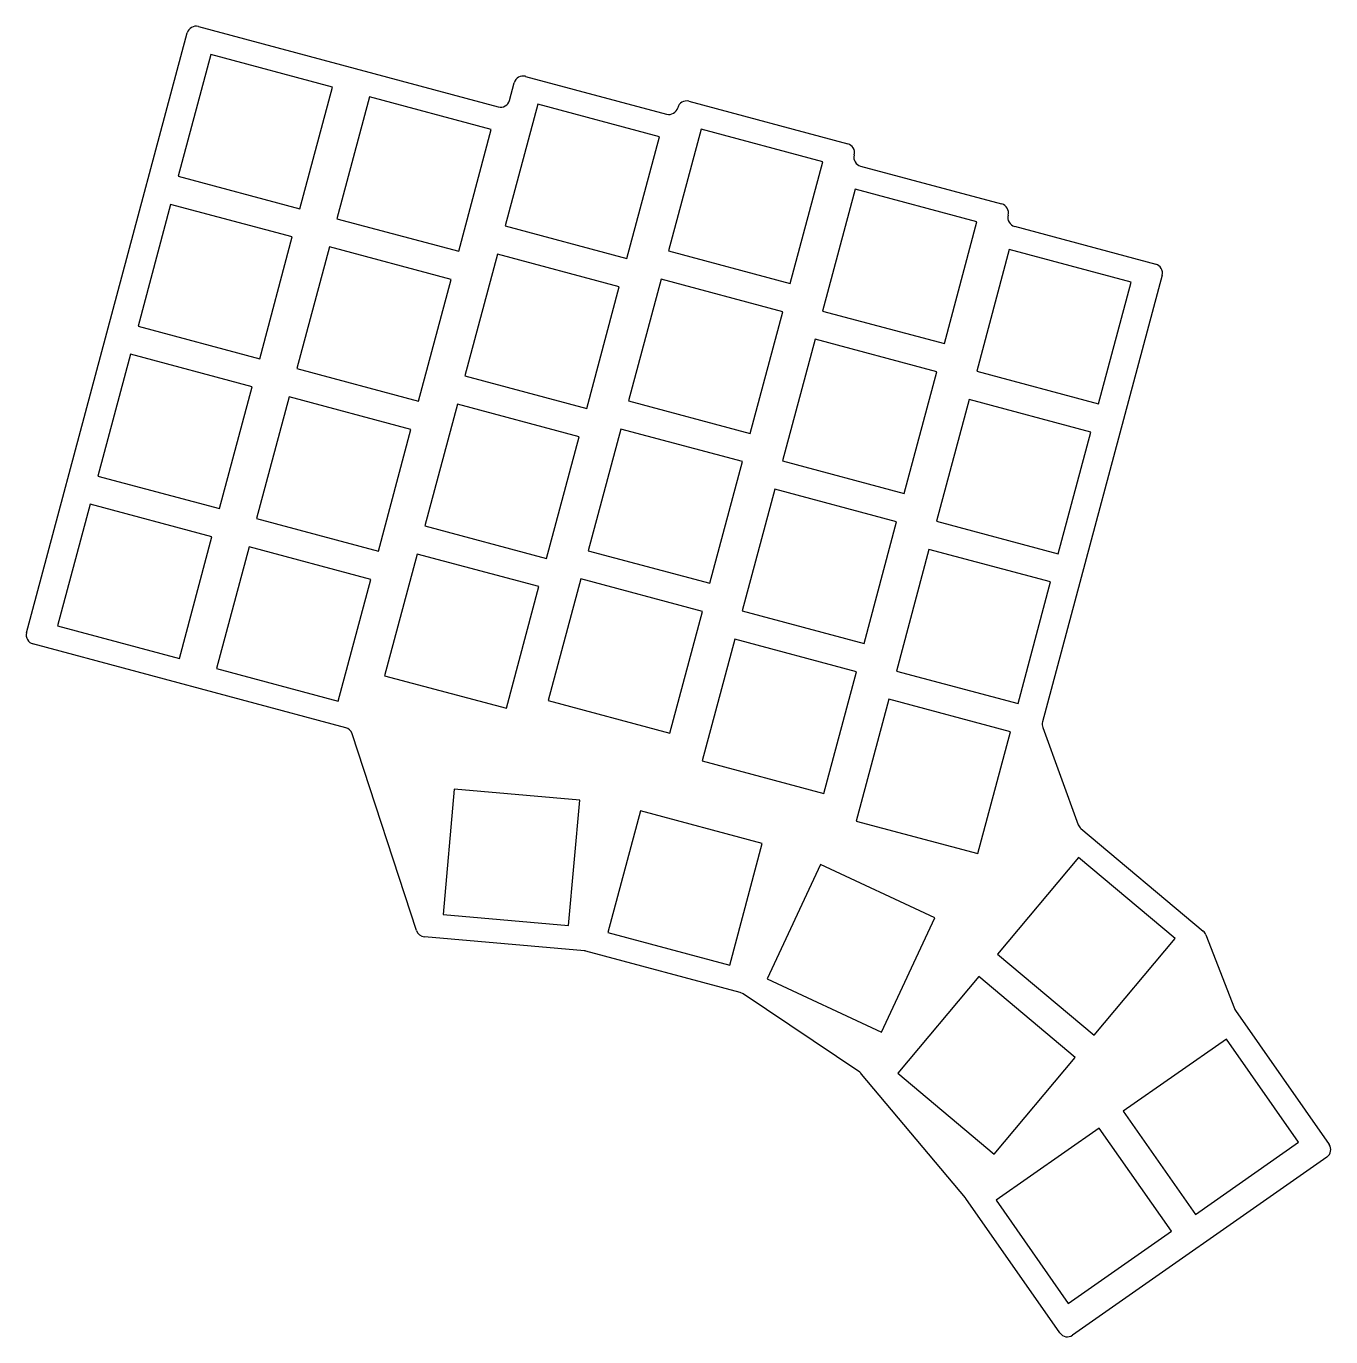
# Model space of a CAD drawing. Header units: millimetres. Extents: x -12 to 131, y -83 to 61.
import ezdxf

# ---------------------------------------------------------------- set-up
doc = ezdxf.new("R2010")
doc.units = ezdxf.units.MM

msp = doc.modelspace()

# ---------------------------------------------------------------- linework, layer by layer
for p, q in [((6.97, 60.77), (39.81, 51.97)), ((-11.86, -5.62), (5.74, 60.06)), ((8.32, 57.71), (4.75, 44.38)), ((21.65, 54.14), (8.32, 57.71)), ((41.03, 52.68), (41.55, 54.61)), ((42.77, 55.31), (58.23, 51.17)), ((18.08, 40.81), (21.65, 54.14)), ((25.71, 53.05), (22.14, 39.72)), ((39.04, 49.48), (25.71, 53.05)), ((44.13, 52.26), (40.56, 38.93)), ((57.46, 48.69), (44.13, 52.26)), ((59.45, 51.88), (59.45, 51.88)), ((60.68, 52.59), (78.07, 47.93)), ((35.47, 36.15), (39.04, 49.48)), ((62.03, 49.53), (58.46, 36.2)), ((75.36, 45.96), (62.03, 49.53)), ((53.89, 35.36), (57.46, 48.69)), ((71.79, 32.63), (75.36, 45.96)), ((78.78, 46.71), (78.78, 46.69)), ((79.49, 45.48), (94.93, 41.34)), ((4.75, 44.38), (18.08, 40.81)), ((78.9, 42.94), (75.33, 29.61)), ((92.23, 39.37), (78.9, 42.94)), ((3.92, 41.29), (0.35, 27.96)), ((17.25, 37.72), (3.92, 41.29)), ((22.14, 39.72), (35.47, 36.15)), ((40.56, 38.93), (53.89, 35.36)), ((88.66, 26.04), (92.23, 39.37)), ((95.64, 40.11), (95.64, 40.11)), ((96.35, 38.89), (111.8, 34.75)), ((13.68, 24.39), (17.25, 37.72)), ((21.31, 36.63), (17.74, 23.3)), ((34.64, 33.06), (21.31, 36.63)), ((58.46, 36.2), (71.79, 32.63)), ((95.77, 36.35), (92.2, 23.02)), ((109.1, 32.78), (95.77, 36.35)), ((39.73, 35.84), (36.16, 22.51)), ((53.06, 32.27), (39.73, 35.84)), ((31.07, 19.73), (34.64, 33.06)), ((57.63, 33.11), (54.06, 19.78)), ((70.96, 29.54), (57.63, 33.11)), ((112.51, 33.52), (99.4, -15.39)), ((49.49, 18.94), (53.06, 32.27)), ((105.53, 19.45), (109.1, 32.78)), ((67.39, 16.21), (70.96, 29.54)), ((75.33, 29.61), (88.66, 26.04)), ((0.35, 27.96), (13.68, 24.39)), ((74.5, 26.52), (70.93, 13.19)), ((87.83, 22.95), (74.5, 26.52)), ((-0.48, 24.87), (-4.05, 11.54)), ((12.85, 21.3), (-0.48, 24.87)), ((17.74, 23.3), (31.07, 19.73)), ((92.2, 23.02), (105.53, 19.45)), ((36.16, 22.51), (49.49, 18.94)), ((84.26, 9.62), (87.83, 22.95)), ((9.28, 7.97), (12.85, 21.3)), ((16.91, 20.21), (13.34, 6.88)), ((30.24, 16.64), (16.91, 20.21)), ((35.33, 19.42), (31.76, 6.09)), ((48.66, 15.85), (35.33, 19.42)), ((54.06, 19.78), (67.39, 16.21)), ((91.37, 19.93), (87.8, 6.6)), ((104.7, 16.36), (91.37, 19.93)), ((26.67, 3.31), (30.24, 16.64)), ((45.09, 2.52), (48.66, 15.85)), ((53.23, 16.69), (49.66, 3.36)), ((66.56, 13.12), (53.23, 16.69)), ((101.13, 3.03), (104.7, 16.36)), ((62.99, -0.21), (66.56, 13.12)), ((70.93, 13.19), (84.26, 9.62)), ((-4.05, 11.54), (9.28, 7.97)), ((70.1, 10.1), (66.53, -3.23)), ((83.43, 6.53), (70.1, 10.1)), ((-4.88, 8.45), (-8.45, -4.88)), ((8.45, 4.88), (-4.88, 8.45)), ((13.34, 6.88), (26.67, 3.31)), ((31.76, 6.09), (45.09, 2.52)), ((79.86, -6.8), (83.43, 6.53)), ((87.8, 6.6), (101.13, 3.03)), ((4.88, -8.45), (8.45, 4.88)), ((12.51, 3.79), (8.94, -9.54)), ((25.84, 0.22), (12.51, 3.79)), ((30.93, 3), (27.36, -10.33)), ((44.26, -0.57), (30.93, 3)), ((49.66, 3.36), (62.99, -0.21)), ((86.97, 3.51), (83.4, -9.82)), ((100.3, -0.06), (86.97, 3.51)), ((22.27, -13.11), (25.84, 0.22)), ((48.83, 0.27), (45.26, -13.06)), ((62.16, -3.3), (48.83, 0.27)), ((40.69, -13.9), (44.26, -0.57)), ((96.73, -13.39), (100.3, -0.06)), ((58.59, -16.63), (62.16, -3.3)), ((66.53, -3.23), (79.86, -6.8)), ((-8.45, -4.88), (4.88, -8.45)), ((23.1, -16.02), (-11.15, -6.85)), ((65.7, -6.32), (62.13, -19.65)), ((79.03, -9.89), (65.7, -6.32)), ((8.94, -9.54), (22.27, -13.11)), ((75.46, -23.22), (79.03, -9.89)), ((83.4, -9.82), (96.73, -13.39)), ((27.36, -10.33), (40.69, -13.9)), ((82.57, -12.91), (79, -26.24)), ((95.9, -16.48), (82.57, -12.91)), ((45.26, -13.06), (58.59, -16.63)), ((30.84, -38.24), (23.79, -16.68)), ((92.33, -29.81), (95.9, -16.48)), ((99.43, -15.99), (103.32, -26.65)), ((62.13, -19.65), (75.46, -23.22)), ((34.97, -22.75), (33.77, -36.49)), ((48.72, -23.95), (34.97, -22.75)), ((47.51, -37.7), (48.72, -23.95)), ((55.39, -25.13), (51.82, -38.46)), ((68.72, -28.7), (55.39, -25.13)), ((79, -26.24), (92.33, -29.81)), ((103.62, -27.07), (117.01, -38.31)), ((65.15, -42.03), (68.72, -28.7)), ((75.09, -31.02), (69.26, -43.52)), ((87.6, -36.85), (75.09, -31.02)), ((103.35, -30.24), (94.48, -40.81)), ((113.93, -39.11), (103.35, -30.24)), ((33.77, -36.49), (47.51, -37.7)), ((81.77, -49.36), (87.6, -36.85)), ((51.82, -38.46), (65.15, -42.03)), ((117.3, -38.71), (120.43, -46.79)), ((49.23, -40.47), (31.71, -38.92)), ((105.05, -49.69), (113.93, -39.11)), ((66.31, -45.03), (49.4, -40.5)), ((94.48, -40.81), (105.05, -49.69)), ((69.26, -43.52), (81.77, -49.36)), ((92.43, -43.27), (83.56, -53.84)), ((103, -52.14), (92.43, -43.27)), ((66.62, -45.16), (66.31, -45.03)), ((79.39, -53.76), (66.62, -45.16)), ((120.54, -47.01), (130.8, -61.65)), ((119.55, -50.12), (108.24, -58.03)), ((127.46, -61.42), (119.55, -50.12)), ((94.13, -62.71), (103, -52.14)), ((90.96, -67.52), (79.6, -53.95)), ((83.56, -53.84), (94.13, -62.71)), ((108.24, -58.03), (116.16, -69.34)), ((105.62, -59.87), (94.32, -67.78)), ((113.54, -71.17), (105.62, -59.87)), ((116.16, -69.34), (127.46, -61.42)), ((130.55, -63.04), (102.7, -82.55)), ((101.31, -82.3), (91.01, -67.59)), ((94.32, -67.78), (102.23, -79.09)), ((102.23, -79.09), (113.54, -71.17))]:
    msp.add_line(p, q)
for centre, start, end in [((6.71, 59.8), 75, 165), ((42.52, 54.35), 75, 165), ((40.07, 52.93), 255, 345), ((58.49, 52.14), 255, 345), ((60.42, 51.62), 75, 165), ((77.82, 46.96), 345.5729, 75), ((79.75, 46.44), 165.5729, 255), ((94.68, 40.37), 345, 75), ((96.61, 39.85), 165, 255), ((111.54, 33.78), 345, 75), ((-10.89, -5.88), 165, 255), ((100.37, -15.65), 165, 200.0593), ((22.84, -16.99), 18.1179, 75), ((104.26, -26.31), 200.0593, 230), ((31.79, -37.93), 198.1179, 264.9632), ((116.37, -39.07), 21.1776, 50), ((49.14, -41.46), 75, 84.9632), ((121.36, -46.43), 201.1776, 215), ((78.83, -54.59), 39.9065, 56.0557), ((129.98, -62.23), 305, 35), ((90.19, -68.16), 35, 39.9065), ((102.13, -81.73), 215, 305)]:
    msp.add_arc(centre, 1, start, end)

doc.saveas('drawing.dxf')
